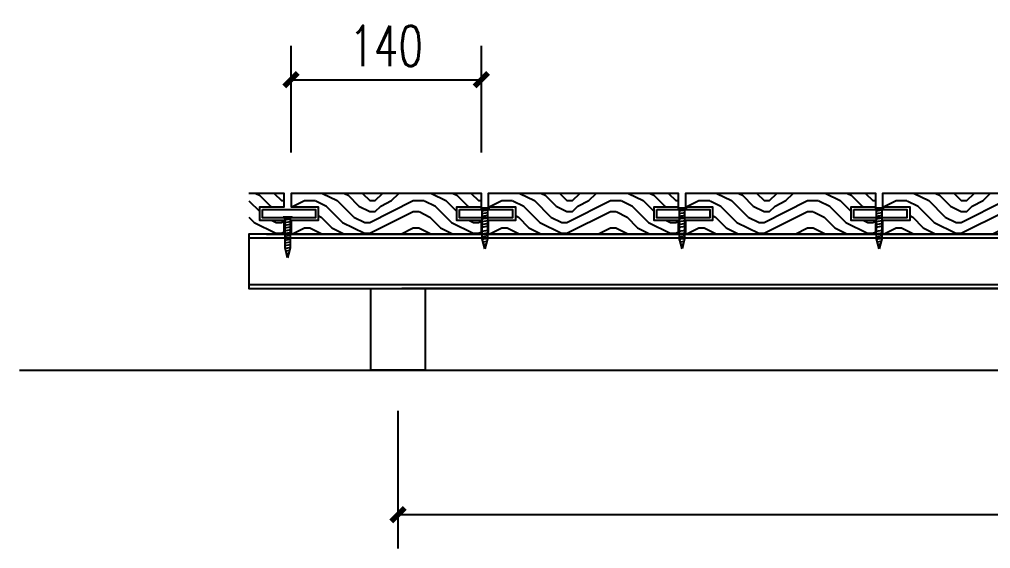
# Model space of a CAD drawing. Header units: millimetres. Extents: x -1822632 to -1305911, y 1206448 to 1536160.
# Drawn here: x -1740959 to -1740245, y 1219919 to 1220309 of the extents above; entities that cross this region are included whole.
import ezdxf

# ---------------------------------------------------------------- set-up
doc = ezdxf.new("R2010")
doc.units = ezdxf.units.MM
doc.header["$LTSCALE"] = 1000
doc.layers.get('0').update_dxf_attribs({"linetype": 'CONTINUOUS'})
doc.layers.get('DEFPOINTS').update_dxf_attribs({"linetype": 'CONTINUOUS'})
for name, color, linetype in [('PUB_DIM', 3, 'CONTINUOUS'), ('塑木板', 32, 'CONTINUOUS'), ('钢架', 90, 'CONTINUOUS')]:
    doc.layers.add(name, color=color, linetype=linetype)
doc.styles.add('_TCH_DIM_T3', font='SIMPLEX', dxfattribs={"width": 0.705882, "bigfont": 'GBCBIG'})
doc.dimstyles.new('_T&10', dxfattribs={"dimtxt": 29.75, "dimasz": 10, "dimexe": 25, "dimexo": 30, "dimgap": 10, "dimtad": 1, "dimdec": 0, "dimzin": 0, "dimdsep": 46, "dimtxsty": '_TCH_DIM_T3', "dimblk": 'ARCHTICK', "dimcen": 0.09, "dimclrt": 7, "dimazin": 2, "dimtfac": 1, "dimtdec": 0, "dimtix": 1, "dimtmove": 2, "dimatfit": 3, "dimfxl": 1, "dimtolj": 1, "dimtzin": 0, "dimarcsym": 0})

# ---------------------------------------------------------------- blocks, each defined once
blk = doc.blocks.new('*U74')
at = {"color": 5}
for p, q in [((2.5, -1.41), (-2.5, -2.2)), ((2.5, -1.41), (-2.5, -2.2)), ((2.5, -3.41), (-2.5, -4.2)), ((2.5, -3.41), (-2.5, -4.2)), ((2.5, -5.41), (-2.5, -6.2)), ((2.5, -5.41), (-2.5, -6.2)), ((-1.85, -22.52), (-1.85, -1)), ((-1.85, -1), (1.85, -1)), ((1.85, -1), (1.85, -22.52)), ((2.5, -7.41), (-2.5, -8.2)), ((2.5, -7.41), (-2.5, -8.2)), ((2.5, -9.41), (-2.5, -10.2)), ((2.5, -9.41), (-2.5, -10.2)), ((2.5, -9.41), (-2.5, -10.2)), ((2.5, -9.41), (-2.5, -10.2)), ((2.5, -11.41), (-2.5, -12.2)), ((2.5, -11.41), (-2.5, -12.2)), ((2.5, -11.41), (-2.5, -12.2)), ((2.5, -11.41), (-2.5, -12.2)), ((2.5, -13.41), (-2.5, -14.2)), ((2.5, -13.41), (-2.5, -14.2)), ((2.5, -16.41), (-2.5, -17.2)), ((2.5, -16.41), (-2.5, -17.2)), ((2.5, -18.41), (-2.5, -19.2)), ((2.5, -18.41), (-2.5, -19.2)), ((2.5, -18.41), (-2.5, -19.2)), ((2.5, -18.41), (-2.5, -19.2)), ((2.5, -20.41), (-2.5, -21.2)), ((2.5, -20.41), (-2.5, -21.2)), ((2.5, -20.41), (-2.5, -21.2)), ((2.5, -20.41), (-2.5, -21.2)), ((2.5, -22.41), (-2.5, -23.2)), ((2.5, -22.41), (-2.5, -23.2)), ((2.5, -22.41), (-2.5, -23.2)), ((2.03, -24.49), (-1.88, -25.11)), ((0, -30), (-1.85, -22.52)), ((1.52, -26.57), (-1.41, -27.03)), ((1.85, -22.52), (0, -30)), ((1.01, -28.65), (-0.93, -28.96))]:
    blk.add_line(p, q, dxfattribs=at)
blk.add_lwpolyline([(-3.25, 0), (-2.25, -1), (2.25, -1), (3.25, 0)], close=True, dxfattribs=at)
blk = doc.blocks.new('_ARCHTICK')
at = {"color": 0, "linetype": 'ByBlock', "const_width": 0.4}
blk.add_lwpolyline([(-0.5, -0.5), (0.5, 0.5)], dxfattribs=at)
blk = doc.blocks.new('*D76')
at = {"layer": 'DEFPOINTS', "color": 0, "transparency": 16777216}
for p in [(-1740680.77, 1220050.72), (-1739680.77, 1220050.72), (-1739680.77, 1219944.26)]:
    blk.add_point(p, dxfattribs=at)
at = {"layer": 'PUB_DIM', "color": 0, "lineweight": -2, "transparency": 16777216}
for p, q in [((-1740680.77, 1220020.72), (-1740680.77, 1219919.26)), ((-1739680.77, 1220020.72), (-1739680.77, 1219919.26)), ((-1740680.77, 1219944.26), (-1739680.77, 1219944.26))]:
    blk.add_line(p, q, dxfattribs=at)
at = {"layer": 'PUB_DIM', "color": 0, "lineweight": -2, "transparency": 16777216, "xscale": 10, "yscale": 10, "zscale": 10, "rotation": 180}
blk.add_blockref('_ARCHTICK', (-1740680.77, 1219944.26), dxfattribs=at)
at = {"layer": 'PUB_DIM', "color": 0, "lineweight": -2, "transparency": 16777216, "xscale": 10, "yscale": 10, "zscale": 10}
blk.add_blockref('_ARCHTICK', (-1739680.77, 1219944.26), dxfattribs=at)
at = {"layer": 'PUB_DIM', "color": 7, "transparency": 16777216, "insert": (-1740180.77, 1219969.13), "char_height": 29.75, "attachment_point": 5, "style": '_TCH_DIM_T3'}
blk.add_mtext('\\A1;1000', dxfattribs=at)
blk = doc.blocks.new('*D75')
at = {"layer": 'DEFPOINTS', "color": 0, "transparency": 16777216}
for p in [(-1740619.37, 1220264.48), (-1740759.4, 1220180.81), (-1740619.37, 1220180.81)]:
    blk.add_point(p, dxfattribs=at)
at = {"layer": 'PUB_DIM', "color": 0, "lineweight": -2, "transparency": 16777216}
for p, q in [((-1740759.4, 1220210.81), (-1740759.4, 1220289.48)), ((-1740619.37, 1220210.81), (-1740619.37, 1220289.48)), ((-1740759.4, 1220264.48), (-1740619.37, 1220264.48))]:
    blk.add_line(p, q, dxfattribs=at)
at = {"layer": 'PUB_DIM', "color": 0, "lineweight": -2, "transparency": 16777216, "xscale": 10, "yscale": 10, "zscale": 10, "rotation": 180}
blk.add_blockref('_ARCHTICK', (-1740759.4, 1220264.48), dxfattribs=at)
at = {"layer": 'PUB_DIM', "color": 0, "lineweight": -2, "transparency": 16777216, "xscale": 10, "yscale": 10, "zscale": 10}
blk.add_blockref('_ARCHTICK', (-1740619.37, 1220264.48), dxfattribs=at)
at = {"layer": 'PUB_DIM', "color": 7, "transparency": 16777216, "insert": (-1740689.39, 1220289.35), "char_height": 29.75, "attachment_point": 5, "style": '_TCH_DIM_T3'}
blk.add_mtext('\\A1;140', dxfattribs=at)

msp = doc.modelspace()

# ---------------------------------------------------------------- hatches: boundary and pattern name
at = {"layer": '塑木板'}
h = msp.add_hatch(dxfattribs=at)
h.set_pattern_fill('木纹01', color=256, scale=20)
h.set_pattern_definition([(0, (-1811566.55, 1140287.4), (80, 80), [4, -76]), (0, (-1811622.55, 1140295.4), (80, 80), [8, -72]), (0, (-1811570.55, 1140299.4), (80, 80), [4, -76]), (0, (-1811618.55, 1140307.4), (80, 80), [4, -76]), (0, (-1811570.55, 1140311.4), (80, 80), [4, -76]), (0, (-1811614.55, 1140315.4), (80, 80), [4, -76]), (0, (-1811570.55, 1140319.4), (80, 80), [4, -76]), (0, (-1811614.55, 1140327.4), (80, 80), [4, -44, 4, -28]), (0, (-1811614.55, 1140335.4), (80, 80), [8, -40, 4, -28]), (0, (-1811618.55, 1140347.4), (80, 80), [4, -12, 4, -32, 4, -24]), (0, (-1811622.55, 1140355.4), (80, 80), [4, -16, 8, -52]), (0, (-1811570.55, 1140359.4), (80, 80), [4, -76]), (0, (-1811622.55, 1140363.4), (80, 80), [4, -20, 4, -52]), (45, (-1811630.553, 1140287.4), (9e-15, 80), [11.31368, -101.823405]), (45, (-1811562.553, 1140287.4), (9e-15, 80), [22.627416, -90.50967]), (45, (-1811562.553, 1140327.4), (9e-15, 80), [5.6568, -107.480285]), (45, (-1811630.553, 1140335.4), (9e-15, 80), [16.97056, -96.166525]), (45, (-1811562.553, 1140335.4), (9e-15, 80), [28.28427, -84.85281]), (45, (-1811562.553, 1140347.4), (9e-15, 80), [16.97056, -96.166525]), (315, (-1811578.553, 1140355.4), (80, -2e-14), [5.6568, -107.480285]), (315, (-1811606.553, 1140291.4), (80, -2e-14), [11.31368, -101.823405]), (315, (-1811602.553, 1140323.4), (80, -2e-14), [11.31368, -101.823405]), (315, (-1811578.553, 1140307.4), (80, -2e-14), [11.31368, -101.823405]), (315, (-1811582.553, 1140339.4), (80, -2e-14), [11.31368, -101.823405]), (315, (-1811578.553, 1140347.4), (80, -2e-14), [16.97056, -96.166525]), (315, (-1811598.553, 1140299.4), (80, -2e-14), [16.97056, -96.166525]), (315, (-1811586.553, 1140303.4), (80, -2e-14), [16.97056, -96.166525]), (315, (-1811598.553, 1140331.4), (80, -2e-14), [16.97056, -96.166525]), (315, (-1811590.553, 1140335.4), (80, -2e-14), [16.97056, -96.166525]), (26.56505, (-1811626.553, 1140303.4), (80, 3e-08), [8.94427, -169.941166]), (26.56505, (-1811566.553, 1140299.4), (80, 3e-08), [35.77709, -143.10835]), (26.56505, (-1811566.553, 1140311.4), (80, 3e-08), [35.77709, -143.10835]), (26.56505, (-1811566.553, 1140319.4), (80, 3e-08), [35.77712, -53.6, 17.8888, -71.619518]), (26.56505, (-1811558.553, 1140331.4), (80, 3e-08), [8.94427, -169.941166]), (26.56505, (-1811630.553, 1140359.4), (80, 3e-08), [8.94427, -169.941166]), (26.56505, (-1811566.553, 1140359.4), (80, 3e-08), [17.888544, -160.996894]), (333.43495, (-1811586.553, 1140287.4), (80, -3e-08), [17.888544, -160.996894]), (333.43495, (-1811614.553, 1140307.4), (80, -3e-08), [17.888544, -160.996894]), (333.43495, (-1811614.553, 1140295.4), (80, -3e-08), [8.94427, -169.940894]), (333.43495, (-1811610.553, 1140315.4), (80, -3e-08), [26.832816, -152.05262]), (333.43495, (-1811594.553, 1140315.4), (80, -3e-08), [17.888544, -160.996894]), (333.43495, (-1811586.553, 1140319.4), (80, -3e-08), [17.888544, -160.996894]), (333.43495, (-1811610.553, 1140327.4), (80, -3e-08), [8.94427, -169.940894]), (333.43495, (-1811606.553, 1140335.4), (80, -3e-08), [8.94427, -169.940894]), (333.43495, (-1811574.553, 1140351.4), (80, -3e-08), [8.94427, -169.940894]), (333.43495, (-1811578.553, 1140323.4), (80, -3e-08), [8.94427, -169.940894]), (333.43495, (-1811614.553, 1140347.4), (80, -3e-08), [26.832816, -152.05262]), (333.43495, (-1811618.553, 1140355.4), (80, -3e-08), [17.888544, -160.996894]), (333.43495, (-1811574.553, 1140331.4), (80, -3e-08), [8.944, -80.496, 8.944, -80.501438]), (333.43495, (-1811598.553, 1140347.4), (80, -3e-08), [17.888544, -160.996894]), (333.43495, (-1811594.553, 1140355.4), (80, -3e-08), [17.888544, -160.996894]), (333.43495, (-1811618.553, 1140363.4), (80, -3e-08), [17.888544, -160.996894]), (333.43495, (-1811594.553, 1140363.4), (80, -3e-08), [17.888544, -160.996894])])
h.paths.add_polyline_path([(-1740782.404, 1220160.813), (-1740782.404, 1220170.813), (-1740764.404, 1220170.813), (-1740764.403, 1220180.813), (-1740790.337, 1220180.814), (-1740790.337, 1220155.491), (-1740777.486, 1220150.813), (-1740764.403, 1220150.813), (-1740764.404, 1220160.813)])
h = msp.add_hatch(dxfattribs=at)
h.set_pattern_fill('木纹01', color=256, scale=20)
h.set_pattern_definition([(0, (-1811421.52, 1140287.39), (80, 80), [4, -76]), (0, (-1811477.52, 1140295.39), (80, 80), [8, -72]), (0, (-1811425.52, 1140299.39), (80, 80), [4, -76]), (0, (-1811473.52, 1140307.39), (80, 80), [4, -76]), (0, (-1811425.52, 1140311.39), (80, 80), [4, -76]), (0, (-1811469.52, 1140315.39), (80, 80), [4, -76]), (0, (-1811425.52, 1140319.39), (80, 80), [4, -76]), (0, (-1811469.52, 1140327.39), (80, 80), [4, -44, 4, -28]), (0, (-1811469.52, 1140335.39), (80, 80), [8, -40, 4, -28]), (0, (-1811473.52, 1140347.39), (80, 80), [4, -12, 4, -32, 4, -24]), (0, (-1811477.52, 1140355.39), (80, 80), [4, -16, 8, -52]), (0, (-1811425.52, 1140359.39), (80, 80), [4, -76]), (0, (-1811477.52, 1140363.39), (80, 80), [4, -20, 4, -52]), (45, (-1811485.517, 1140287.39), (9e-15, 80), [11.31368, -101.823405]), (45, (-1811417.517, 1140287.39), (9e-15, 80), [22.627416, -90.50967]), (45, (-1811417.517, 1140327.39), (9e-15, 80), [5.6568, -107.480285]), (45, (-1811485.517, 1140335.39), (9e-15, 80), [16.97056, -96.166525]), (45, (-1811417.517, 1140335.39), (9e-15, 80), [28.28427, -84.85281]), (45, (-1811417.517, 1140347.39), (9e-15, 80), [16.97056, -96.166525]), (315, (-1811433.517, 1140355.39), (80, -2e-14), [5.6568, -107.480285]), (315, (-1811461.517, 1140291.39), (80, -2e-14), [11.31368, -101.823405]), (315, (-1811457.517, 1140323.39), (80, -2e-14), [11.31368, -101.823405]), (315, (-1811433.517, 1140307.39), (80, -2e-14), [11.31368, -101.823405]), (315, (-1811437.517, 1140339.39), (80, -2e-14), [11.31368, -101.823405]), (315, (-1811433.517, 1140347.39), (80, -2e-14), [16.97056, -96.166525]), (315, (-1811453.517, 1140299.39), (80, -2e-14), [16.97056, -96.166525]), (315, (-1811441.517, 1140303.39), (80, -2e-14), [16.97056, -96.166525]), (315, (-1811453.517, 1140331.39), (80, -2e-14), [16.97056, -96.166525]), (315, (-1811445.517, 1140335.39), (80, -2e-14), [16.97056, -96.166525]), (26.56505, (-1811481.517, 1140303.39), (80, 3e-08), [8.94427, -169.941166]), (26.56505, (-1811421.517, 1140299.39), (80, 3e-08), [35.77709, -143.10835]), (26.56505, (-1811421.517, 1140311.39), (80, 3e-08), [35.77709, -143.10835]), (26.56505, (-1811421.517, 1140319.39), (80, 3e-08), [35.77712, -53.6, 17.8888, -71.619518]), (26.56505, (-1811413.517, 1140331.39), (80, 3e-08), [8.94427, -169.941166]), (26.56505, (-1811485.517, 1140359.39), (80, 3e-08), [8.94427, -169.941166]), (26.56505, (-1811421.517, 1140359.39), (80, 3e-08), [17.888544, -160.996894]), (333.43495, (-1811441.517, 1140287.39), (80, -3e-08), [17.888544, -160.996894]), (333.43495, (-1811469.517, 1140307.39), (80, -3e-08), [17.888544, -160.996894]), (333.43495, (-1811469.517, 1140295.39), (80, -3e-08), [8.94427, -169.940894]), (333.43495, (-1811465.517, 1140315.39), (80, -3e-08), [26.832816, -152.05262]), (333.43495, (-1811449.517, 1140315.39), (80, -3e-08), [17.888544, -160.996894]), (333.43495, (-1811441.517, 1140319.39), (80, -3e-08), [17.888544, -160.996894]), (333.43495, (-1811465.517, 1140327.39), (80, -3e-08), [8.94427, -169.940894]), (333.43495, (-1811461.517, 1140335.39), (80, -3e-08), [8.94427, -169.940894]), (333.43495, (-1811429.517, 1140351.39), (80, -3e-08), [8.94427, -169.940894]), (333.43495, (-1811433.517, 1140323.39), (80, -3e-08), [8.94427, -169.940894]), (333.43495, (-1811469.517, 1140347.39), (80, -3e-08), [26.832816, -152.05262]), (333.43495, (-1811473.517, 1140355.39), (80, -3e-08), [17.888544, -160.996894]), (333.43495, (-1811429.517, 1140331.39), (80, -3e-08), [8.944, -80.496, 8.944, -80.501438]), (333.43495, (-1811453.517, 1140347.39), (80, -3e-08), [17.888544, -160.996894]), (333.43495, (-1811449.517, 1140355.39), (80, -3e-08), [17.888544, -160.996894]), (333.43495, (-1811473.517, 1140363.39), (80, -3e-08), [17.888544, -160.996894]), (333.43495, (-1811449.517, 1140363.39), (80, -3e-08), [17.888544, -160.996894])])
h.paths.add_polyline_path([(-1740759.403, 1220150.809), (-1740619.367, 1220150.803), (-1740619.367, 1220160.803), (-1740637.367, 1220160.803), (-1740637.367, 1220170.803), (-1740619.367, 1220170.803), (-1740619.367, 1220180.803), (-1740759.403, 1220180.809), (-1740759.403, 1220170.803), (-1740739.403, 1220170.803), (-1740739.403, 1220160.803), (-1740759.403, 1220160.803)])
h = msp.add_hatch(dxfattribs=at)
h.set_pattern_fill('木纹01', color=256, scale=20)
h.set_pattern_definition([(0, (-1811276.48, 1140287.39), (80, 80), [4, -76]), (0, (-1811332.48, 1140295.39), (80, 80), [8, -72]), (0, (-1811280.48, 1140299.39), (80, 80), [4, -76]), (0, (-1811328.48, 1140307.39), (80, 80), [4, -76]), (0, (-1811280.48, 1140311.39), (80, 80), [4, -76]), (0, (-1811324.48, 1140315.39), (80, 80), [4, -76]), (0, (-1811280.48, 1140319.39), (80, 80), [4, -76]), (0, (-1811324.48, 1140327.39), (80, 80), [4, -44, 4, -28]), (0, (-1811324.48, 1140335.39), (80, 80), [8, -40, 4, -28]), (0, (-1811328.48, 1140347.39), (80, 80), [4, -12, 4, -32, 4, -24]), (0, (-1811332.48, 1140355.39), (80, 80), [4, -16, 8, -52]), (0, (-1811280.48, 1140359.39), (80, 80), [4, -76]), (0, (-1811332.48, 1140363.39), (80, 80), [4, -20, 4, -52]), (45, (-1811340.48, 1140287.39), (9e-15, 80), [11.31368, -101.823405]), (45, (-1811272.48, 1140287.39), (9e-15, 80), [22.627416, -90.50967]), (45, (-1811272.48, 1140327.39), (9e-15, 80), [5.6568, -107.480285]), (45, (-1811340.48, 1140335.39), (9e-15, 80), [16.97056, -96.166525]), (45, (-1811272.48, 1140335.39), (9e-15, 80), [28.28427, -84.85281]), (45, (-1811272.48, 1140347.39), (9e-15, 80), [16.97056, -96.166525]), (315, (-1811288.48, 1140355.39), (80, -2e-14), [5.6568, -107.480285]), (315, (-1811316.48, 1140291.39), (80, -2e-14), [11.31368, -101.823405]), (315, (-1811312.48, 1140323.39), (80, -2e-14), [11.31368, -101.823405]), (315, (-1811288.48, 1140307.39), (80, -2e-14), [11.31368, -101.823405]), (315, (-1811292.48, 1140339.39), (80, -2e-14), [11.31368, -101.823405]), (315, (-1811288.48, 1140347.39), (80, -2e-14), [16.97056, -96.166525]), (315, (-1811308.48, 1140299.39), (80, -2e-14), [16.97056, -96.166525]), (315, (-1811296.48, 1140303.39), (80, -2e-14), [16.97056, -96.166525]), (315, (-1811308.48, 1140331.39), (80, -2e-14), [16.97056, -96.166525]), (315, (-1811300.48, 1140335.39), (80, -2e-14), [16.97056, -96.166525]), (26.56505, (-1811336.48, 1140303.39), (80, 3e-08), [8.94427, -169.941166]), (26.56505, (-1811276.48, 1140299.39), (80, 3e-08), [35.77709, -143.10835]), (26.56505, (-1811276.48, 1140311.39), (80, 3e-08), [35.77709, -143.10835]), (26.56505, (-1811276.48, 1140319.39), (80, 3e-08), [35.77712, -53.6, 17.8888, -71.619518]), (26.56505, (-1811268.48, 1140331.39), (80, 3e-08), [8.94427, -169.941166]), (26.56505, (-1811340.48, 1140359.39), (80, 3e-08), [8.94427, -169.941166]), (26.56505, (-1811276.48, 1140359.39), (80, 3e-08), [17.888544, -160.996894]), (333.43495, (-1811296.48, 1140287.39), (80, -3e-08), [17.888544, -160.996894]), (333.43495, (-1811324.48, 1140307.39), (80, -3e-08), [17.888544, -160.996894]), (333.43495, (-1811324.48, 1140295.39), (80, -3e-08), [8.94427, -169.940894]), (333.43495, (-1811320.48, 1140315.39), (80, -3e-08), [26.832816, -152.05262]), (333.43495, (-1811304.48, 1140315.39), (80, -3e-08), [17.888544, -160.996894]), (333.43495, (-1811296.48, 1140319.39), (80, -3e-08), [17.888544, -160.996894]), (333.43495, (-1811320.48, 1140327.39), (80, -3e-08), [8.94427, -169.940894]), (333.43495, (-1811316.48, 1140335.39), (80, -3e-08), [8.94427, -169.940894]), (333.43495, (-1811284.48, 1140351.39), (80, -3e-08), [8.94427, -169.940894]), (333.43495, (-1811288.48, 1140323.39), (80, -3e-08), [8.94427, -169.940894]), (333.43495, (-1811324.48, 1140347.39), (80, -3e-08), [26.832816, -152.05262]), (333.43495, (-1811328.48, 1140355.39), (80, -3e-08), [17.888544, -160.996894]), (333.43495, (-1811284.48, 1140331.39), (80, -3e-08), [8.944, -80.496, 8.944, -80.501438]), (333.43495, (-1811308.48, 1140347.39), (80, -3e-08), [17.888544, -160.996894]), (333.43495, (-1811304.48, 1140355.39), (80, -3e-08), [17.888544, -160.996894]), (333.43495, (-1811328.48, 1140363.39), (80, -3e-08), [17.888544, -160.996894]), (333.43495, (-1811304.48, 1140363.39), (80, -3e-08), [17.888544, -160.996894])])
h.paths.add_polyline_path([(-1740614.367, 1220150.809), (-1740474.33, 1220150.803), (-1740474.331, 1220160.803), (-1740492.331, 1220160.803), (-1740492.331, 1220170.803), (-1740474.331, 1220170.803), (-1740474.33, 1220180.803), (-1740614.367, 1220180.809), (-1740614.367, 1220170.803), (-1740594.367, 1220170.803), (-1740594.367, 1220160.803), (-1740614.367, 1220160.803)])
h = msp.add_hatch(dxfattribs=at)
h.set_pattern_fill('木纹01', color=256, scale=20)
h.set_pattern_definition([(0, (-1811131.44, 1140287.385), (80, 80), [4, -76]), (0, (-1811187.44, 1140295.385), (80, 80), [8, -72]), (0, (-1811135.44, 1140299.385), (80, 80), [4, -76]), (0, (-1811183.44, 1140307.385), (80, 80), [4, -76]), (0, (-1811135.44, 1140311.385), (80, 80), [4, -76]), (0, (-1811179.44, 1140315.385), (80, 80), [4, -76]), (0, (-1811135.44, 1140319.385), (80, 80), [4, -76]), (0, (-1811179.44, 1140327.385), (80, 80), [4, -44, 4, -28]), (0, (-1811179.44, 1140335.385), (80, 80), [8, -40, 4, -28]), (0, (-1811183.44, 1140347.385), (80, 80), [4, -12, 4, -32, 4, -24]), (0, (-1811187.44, 1140355.385), (80, 80), [4, -16, 8, -52]), (0, (-1811135.44, 1140359.385), (80, 80), [4, -76]), (0, (-1811187.44, 1140363.385), (80, 80), [4, -20, 4, -52]), (45, (-1811195.444, 1140287.385), (9e-15, 80), [11.31368, -101.823405]), (45, (-1811127.444, 1140287.385), (9e-15, 80), [22.627416, -90.50967]), (45, (-1811127.444, 1140327.385), (9e-15, 80), [5.6568, -107.480285]), (45, (-1811195.444, 1140335.385), (9e-15, 80), [16.97056, -96.166525]), (45, (-1811127.444, 1140335.385), (9e-15, 80), [28.28427, -84.85281]), (45, (-1811127.444, 1140347.385), (9e-15, 80), [16.97056, -96.166525]), (315, (-1811143.444, 1140355.385), (80, -2e-14), [5.6568, -107.480285]), (315, (-1811171.444, 1140291.385), (80, -2e-14), [11.31368, -101.823405]), (315, (-1811167.444, 1140323.385), (80, -2e-14), [11.31368, -101.823405]), (315, (-1811143.444, 1140307.385), (80, -2e-14), [11.31368, -101.823405]), (315, (-1811147.444, 1140339.385), (80, -2e-14), [11.31368, -101.823405]), (315, (-1811143.444, 1140347.385), (80, -2e-14), [16.97056, -96.166525]), (315, (-1811163.444, 1140299.385), (80, -2e-14), [16.97056, -96.166525]), (315, (-1811151.444, 1140303.385), (80, -2e-14), [16.97056, -96.166525]), (315, (-1811163.444, 1140331.385), (80, -2e-14), [16.97056, -96.166525]), (315, (-1811155.444, 1140335.385), (80, -2e-14), [16.97056, -96.166525]), (26.56505, (-1811191.444, 1140303.385), (80, 3e-08), [8.94427, -169.941166]), (26.56505, (-1811131.444, 1140299.385), (80, 3e-08), [35.77709, -143.10835]), (26.56505, (-1811131.444, 1140311.385), (80, 3e-08), [35.77709, -143.10835]), (26.56505, (-1811131.444, 1140319.385), (80, 3e-08), [35.77712, -53.6, 17.8888, -71.619518]), (26.56505, (-1811123.444, 1140331.385), (80, 3e-08), [8.94427, -169.941166]), (26.56505, (-1811195.444, 1140359.385), (80, 3e-08), [8.94427, -169.941166]), (26.56505, (-1811131.444, 1140359.385), (80, 3e-08), [17.888544, -160.996894]), (333.43495, (-1811151.444, 1140287.385), (80, -3e-08), [17.888544, -160.996894]), (333.43495, (-1811179.444, 1140307.385), (80, -3e-08), [17.888544, -160.996894]), (333.43495, (-1811179.444, 1140295.385), (80, -3e-08), [8.94427, -169.940894]), (333.43495, (-1811175.444, 1140315.385), (80, -3e-08), [26.832816, -152.05262]), (333.43495, (-1811159.444, 1140315.385), (80, -3e-08), [17.888544, -160.996894]), (333.43495, (-1811151.444, 1140319.385), (80, -3e-08), [17.888544, -160.996894]), (333.43495, (-1811175.444, 1140327.385), (80, -3e-08), [8.94427, -169.940894]), (333.43495, (-1811171.444, 1140335.385), (80, -3e-08), [8.94427, -169.940894]), (333.43495, (-1811139.444, 1140351.385), (80, -3e-08), [8.94427, -169.940894]), (333.43495, (-1811143.444, 1140323.385), (80, -3e-08), [8.94427, -169.940894]), (333.43495, (-1811179.444, 1140347.385), (80, -3e-08), [26.832816, -152.05262]), (333.43495, (-1811183.444, 1140355.385), (80, -3e-08), [17.888544, -160.996894]), (333.43495, (-1811139.444, 1140331.385), (80, -3e-08), [8.944, -80.496, 8.944, -80.501438]), (333.43495, (-1811163.444, 1140347.385), (80, -3e-08), [17.888544, -160.996894]), (333.43495, (-1811159.444, 1140355.385), (80, -3e-08), [17.888544, -160.996894]), (333.43495, (-1811183.444, 1140363.385), (80, -3e-08), [17.888544, -160.996894]), (333.43495, (-1811159.444, 1140363.385), (80, -3e-08), [17.888544, -160.996894])])
h.paths.add_polyline_path([(-1740469.33, 1220150.804), (-1740329.294, 1220150.798), (-1740329.294, 1220160.798), (-1740347.294, 1220160.798), (-1740347.294, 1220170.798), (-1740329.294, 1220170.798), (-1740329.294, 1220180.798), (-1740469.33, 1220180.804), (-1740469.33, 1220170.798), (-1740449.33, 1220170.798), (-1740449.33, 1220160.798), (-1740469.33, 1220160.798)])
h = msp.add_hatch(dxfattribs=at)
h.set_pattern_fill('木纹01', color=256, scale=20)
h.set_pattern_definition([(0, (-1810986.41, 1140287.38), (80, 80), [4, -76]), (0, (-1811042.41, 1140295.38), (80, 80), [8, -72]), (0, (-1810990.41, 1140299.38), (80, 80), [4, -76]), (0, (-1811038.41, 1140307.38), (80, 80), [4, -76]), (0, (-1810990.41, 1140311.38), (80, 80), [4, -76]), (0, (-1811034.41, 1140315.38), (80, 80), [4, -76]), (0, (-1810990.41, 1140319.38), (80, 80), [4, -76]), (0, (-1811034.41, 1140327.38), (80, 80), [4, -44, 4, -28]), (0, (-1811034.41, 1140335.38), (80, 80), [8, -40, 4, -28]), (0, (-1811038.41, 1140347.38), (80, 80), [4, -12, 4, -32, 4, -24]), (0, (-1811042.41, 1140355.38), (80, 80), [4, -16, 8, -52]), (0, (-1810990.41, 1140359.38), (80, 80), [4, -76]), (0, (-1811042.41, 1140363.38), (80, 80), [4, -20, 4, -52]), (45, (-1811050.41, 1140287.38), (9e-15, 80), [11.31368, -101.823405]), (45, (-1810982.41, 1140287.38), (9e-15, 80), [22.627416, -90.50967]), (45, (-1810982.41, 1140327.38), (9e-15, 80), [5.6568, -107.480285]), (45, (-1811050.41, 1140335.38), (9e-15, 80), [16.97056, -96.166525]), (45, (-1810982.41, 1140335.38), (9e-15, 80), [28.28427, -84.85281]), (45, (-1810982.41, 1140347.38), (9e-15, 80), [16.97056, -96.166525]), (315, (-1810998.41, 1140355.38), (80, -2e-14), [5.6568, -107.480285]), (315, (-1811026.41, 1140291.38), (80, -2e-14), [11.31368, -101.823405]), (315, (-1811022.41, 1140323.38), (80, -2e-14), [11.31368, -101.823405]), (315, (-1810998.41, 1140307.38), (80, -2e-14), [11.31368, -101.823405]), (315, (-1811002.41, 1140339.38), (80, -2e-14), [11.31368, -101.823405]), (315, (-1810998.41, 1140347.38), (80, -2e-14), [16.97056, -96.166525]), (315, (-1811018.41, 1140299.38), (80, -2e-14), [16.97056, -96.166525]), (315, (-1811006.41, 1140303.38), (80, -2e-14), [16.97056, -96.166525]), (315, (-1811018.41, 1140331.38), (80, -2e-14), [16.97056, -96.166525]), (315, (-1811010.41, 1140335.38), (80, -2e-14), [16.97056, -96.166525]), (26.56505, (-1811046.407, 1140303.38), (80, 3e-08), [8.94427, -169.941166]), (26.56505, (-1810986.407, 1140299.38), (80, 3e-08), [35.77709, -143.10835]), (26.56505, (-1810986.407, 1140311.38), (80, 3e-08), [35.77709, -143.10835]), (26.56505, (-1810986.407, 1140319.38), (80, 3e-08), [35.77712, -53.6, 17.8888, -71.619518]), (26.56505, (-1810978.407, 1140331.38), (80, 3e-08), [8.94427, -169.941166]), (26.56505, (-1811050.407, 1140359.38), (80, 3e-08), [8.94427, -169.941166]), (26.56505, (-1810986.407, 1140359.38), (80, 3e-08), [17.888544, -160.996894]), (333.43495, (-1811006.407, 1140287.38), (80, -3e-08), [17.888544, -160.996894]), (333.43495, (-1811034.407, 1140307.38), (80, -3e-08), [17.888544, -160.996894]), (333.43495, (-1811034.407, 1140295.38), (80, -3e-08), [8.94427, -169.940894]), (333.43495, (-1811030.407, 1140315.38), (80, -3e-08), [26.832816, -152.05262]), (333.43495, (-1811014.407, 1140315.38), (80, -3e-08), [17.888544, -160.996894]), (333.43495, (-1811006.407, 1140319.38), (80, -3e-08), [17.888544, -160.996894]), (333.43495, (-1811030.407, 1140327.38), (80, -3e-08), [8.94427, -169.940894]), (333.43495, (-1811026.407, 1140335.38), (80, -3e-08), [8.94427, -169.940894]), (333.43495, (-1810994.407, 1140351.38), (80, -3e-08), [8.94427, -169.940894]), (333.43495, (-1810998.407, 1140323.38), (80, -3e-08), [8.94427, -169.940894]), (333.43495, (-1811034.407, 1140347.38), (80, -3e-08), [26.832816, -152.05262]), (333.43495, (-1811038.407, 1140355.38), (80, -3e-08), [17.888544, -160.996894]), (333.43495, (-1810994.407, 1140331.38), (80, -3e-08), [8.944, -80.496, 8.944, -80.501438]), (333.43495, (-1811018.407, 1140347.38), (80, -3e-08), [17.888544, -160.996894]), (333.43495, (-1811014.407, 1140355.38), (80, -3e-08), [17.888544, -160.996894]), (333.43495, (-1811038.407, 1140363.38), (80, -3e-08), [17.888544, -160.996894]), (333.43495, (-1811014.407, 1140363.38), (80, -3e-08), [17.888544, -160.996894])])
h.paths.add_polyline_path([(-1740324.294, 1220150.799), (-1740184.257, 1220150.793), (-1740184.257, 1220160.793), (-1740202.257, 1220160.793), (-1740202.257, 1220170.793), (-1740184.257, 1220170.793), (-1740184.257, 1220180.793), (-1740324.294, 1220180.799), (-1740324.294, 1220170.793), (-1740304.294, 1220170.793), (-1740304.294, 1220160.793), (-1740324.294, 1220160.793)])

# ---------------------------------------------------------------- linework, layer by layer
at = {"layer": 'PUB_DIM', "color": 2}
msp.add_line((-1740959.196, 1220050.722), (-1739543.534, 1220050.722), dxfattribs=at)
for points in [[(-1740780.404, 1220168.803), (-1740741.403, 1220168.803), (-1740741.403, 1220162.803), (-1740780.404, 1220162.803)], [(-1740635.367, 1220168.803), (-1740596.367, 1220168.803), (-1740596.367, 1220162.803), (-1740635.367, 1220162.803)], [(-1740490.331, 1220168.798), (-1740451.33, 1220168.798), (-1740451.33, 1220162.798), (-1740490.331, 1220162.798)], [(-1740345.294, 1220168.798), (-1740306.294, 1220168.798), (-1740306.294, 1220162.798), (-1740345.294, 1220162.798)], [(-1740700.774, 1220110.722), (-1740660.774, 1220110.722), (-1740660.774, 1220050.722), (-1740700.774, 1220050.722)]]:
    msp.add_lwpolyline(points, close=True, dxfattribs=at)
at = {"layer": '塑木板'}
msp.add_lwpolyline([(-1740777.486, 1220150.813), (-1740764.403, 1220150.813), (-1740764.404, 1220160.813), (-1740782.404, 1220160.813), (-1740782.404, 1220170.813), (-1740764.404, 1220170.813), (-1740764.403, 1220180.813), (-1740790.337, 1220180.814)], dxfattribs=at)
for points in [[(-1740759.403, 1220150.809), (-1740619.367, 1220150.803), (-1740619.367, 1220160.803), (-1740637.367, 1220160.803), (-1740637.367, 1220170.803), (-1740619.367, 1220170.803), (-1740619.367, 1220180.803), (-1740759.403, 1220180.809), (-1740759.403, 1220170.803), (-1740739.403, 1220170.803), (-1740739.403, 1220160.803), (-1740759.403, 1220160.803)], [(-1740614.367, 1220150.809), (-1740474.33, 1220150.803), (-1740474.331, 1220160.803), (-1740492.331, 1220160.803), (-1740492.331, 1220170.803), (-1740474.331, 1220170.803), (-1740474.33, 1220180.803), (-1740614.367, 1220180.809), (-1740614.367, 1220170.803), (-1740594.367, 1220170.803), (-1740594.367, 1220160.803), (-1740614.367, 1220160.803)], [(-1740469.33, 1220150.804), (-1740329.294, 1220150.798), (-1740329.294, 1220160.798), (-1740347.294, 1220160.798), (-1740347.294, 1220170.798), (-1740329.294, 1220170.798), (-1740329.294, 1220180.798), (-1740469.33, 1220180.804), (-1740469.33, 1220170.798), (-1740449.33, 1220170.798), (-1740449.33, 1220160.798), (-1740469.33, 1220160.798)], [(-1740324.294, 1220150.799), (-1740184.257, 1220150.793), (-1740184.257, 1220160.793), (-1740202.257, 1220160.793), (-1740202.257, 1220170.793), (-1740184.257, 1220170.793), (-1740184.257, 1220180.793), (-1740324.294, 1220180.799), (-1740324.294, 1220170.793), (-1740304.294, 1220170.793), (-1740304.294, 1220160.793), (-1740324.294, 1220160.793)]]:
    msp.add_lwpolyline(points, close=True, dxfattribs=at)
at = {"layer": '钢架'}
for points in [[(-1739530.431, 1220150.722), (-1740790.337, 1220150.722), (-1740790.337, 1220110.722), (-1739544.184, 1220110.722)], [(-1739530.431, 1220147.722), (-1740790.337, 1220147.722), (-1740790.337, 1220113.722), (-1739544.184, 1220113.722)], [(-1739788.363, 1220110.722), (-1740678.011, 1220110.722)]]:
    msp.add_lwpolyline(points, dxfattribs=at)

# ---------------------------------------------------------------- block references
for p in [(-1740616.832, 1220169.935), (-1740471.796, 1220169.93), (-1740326.759, 1220169.935), (-1740761.936, 1220163.279)]:
    msp.add_blockref('*U74', p)

# ---------------------------------------------------------------- dimensions: what is measured, and where the dimension line sits
at = {"layer": 'PUB_DIM', "color": 2}
for base, p1, p2, picture, middle in [((-1740619.367, 1220264.476), (-1740759.403, 1220180.814), (-1740619.367, 1220180.809), '*D75', (-1740689.385, 1220289.351)), ((-1739680.774, 1219944.259), (-1740680.774, 1220050.722), (-1739680.774, 1220050.722), '*D76', (-1740180.774, 1219969.134))]:
    dim = msp.add_linear_dim(base=base, p1=p1, p2=p2, dimstyle='_T&10', dxfattribs=at)
    dim.commit()
    dim.dimension.update_dxf_attribs({"geometry": picture, "text_midpoint": middle})

doc.saveas('drawing.dxf')
